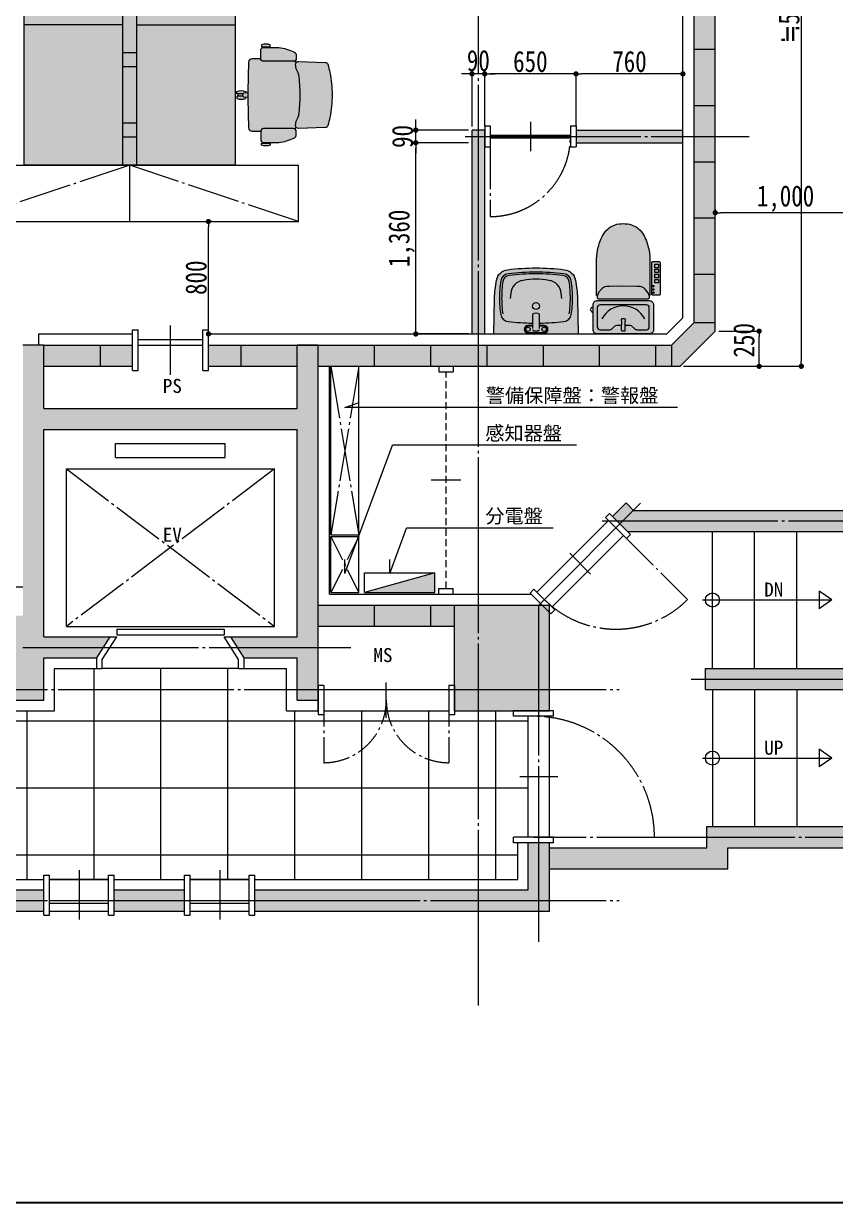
# Model space of a CAD drawing. Header units: millimetres. Extents: x 11317 to 32317, y 8490 to 23340.
# Drawn here: x 19026 to 24801, y 8490 to 16876 of the extents above; entities that cross this region are included whole.
import ezdxf

# ---------------------------------------------------------------- set-up
doc = ezdxf.new("R2010")
doc.units = ezdxf.units.MM
doc.header["$LTSCALE"] = 25
for name, pattern in [('1点鎖線07', [10.5, 7.5, -1.125, 0.75, -1.125]), ('1点鎖線15', [18, 15, -1.125, 0.75, -1.125]), ('JIS_08_50', [53, 50, -1.125, 0.75, -1.125]), ('破線2.00', [3, 2, -1])]:
    doc.linetypes.add(name, pattern=pattern)
doc.layers.add('サイズ', color=6, linetype='Continuous', plot=False)
for name, color, linetype, lineweight in [('基準線', 1, 'JIS_08_50', 9), ('壁', 4, 'Continuous', 13), ('室名', 2, 'Continuous', 9), ('家具', 6, 'Continuous', 9), ('建具', 2, 'Continuous', 9), ('文字', 2, 'Continuous', 9), ('見下げ', 3, 'Continuous', 9), ('設備', 8, 'Continuous', 9), ('間仕切', 2, 'Continuous', 9), ('雑', 6, 'Continuous', 9)]:
    doc.layers.add(name, color=color, linetype=linetype, lineweight=lineweight)
doc.styles.get("Standard").update_dxf_attribs({"font": 'MS Mincho.ttf', "width": 0.8})
doc.styles.add('ゴシック', font='MS Gothic.ttf')
doc.dimstyles.new('1-50', dxfattribs={"dimscale": 50, "dimtxt": 3, "dimasz": 0.75, "dimexe": 0, "dimexo": 0.5, "dimgap": 0.25, "dimtad": 1, "dimdec": 0, "dimdsep": 46, "dimlunit": 6, "dimtxsty": 'ゴシック', "dimblk1": 'DOT', "dimblk2": 'DOT', "dimsah": 1, "dimcen": 0.75, "dimadec": 0, "dimazin": 0, "dimtfac": 1, "dimtdec": 0, "dimtmove": 2, "dimatfit": 3, "dimldrblk": 'DOT', "dimfxl": 0, "dimtolj": 1, "dimtzin": 0, "dimlwd": 5, "dimlwe": 5, "dimarcsym": 0})

# ---------------------------------------------------------------- blocks, each defined once
blk = doc.blocks.new('*U14')
at = {"color": 0, "linetype": 'ByBlock', "lineweight": -2}
for points in [[(0, 600, -0.047458), (160.1, 584.2, -0.020178), (218.1, 569.5, -0.319451), (232.2, 551.2), (238.4, 361.1, -0.417291), (218.8, 340.4, -0.151809), (156.7, 358.2, 0.113964), (144.1, 362.9, 0.028395), (0, 373, 0.028395), (-144.1, 362.9, 0.113964), (-156.7, 358.2, -0.151809), (-218.8, 340.4, -0.417291), (-238.4, 361.1), (-232.2, 551.2, -0.319451), (-218.1, 569.5, -0.020178), (-160.1, 584.2, -0.047458)], [(-279.2, 345.2), (-259.4, 345.2, -0.414214), (-239.4, 325.2), (-239.4, 111.7, -0.414214), (-259.4, 91.7), (-317.7, 91.7, -0.371125), (-337.5, 108.7), (-337.5, 221, -0.087014), (-306.1, 328.5, -0.285598)], [(279.2, 345.2), (259.4, 345.2, 0.414214), (239.4, 325.2), (239.4, 111.7, 0.414214), (259.4, 91.7), (317.7, 91.7, 0.371125), (337.5, 108.7), (337.5, 221, 0.087014), (306.1, 328.5, 0.285598)]]:
    blk.add_lwpolyline(points, format="xyb", close=True, dxfattribs=at)
for points in [[(-231.6, 345.5, 0.036161), (-241.8, 334.8)], [(231.6, 345.5, -0.036161), (241.8, 334.8)], [(-337.5, 160.1), (-357.7, 160.1, 0.132155), (-357.7, 97.5), (-343.1, 97.5), (-343.1, 160.1)], [(-258.2, 91.8, -0.002949), (-257, 30.8, 0.426675), (-233.1, 3.9), (-26.8, 0), (26.8, 0), (233.1, 3.9, 0.426675), (257, 30.8, -0.002949), (258.2, 91.8)], [(337.5, 160.1), (357.7, 160.1, -0.132155), (357.7, 97.5), (343.1, 97.5), (343.1, 160.1)], [(-14.5, 0), (-12.9, -29.8, 0.271847), (0, -36.8, 0.271847), (12.9, -29.8), (14.5, 0)], [(-8.5, -34.4), (-8.5, -77.2), (-25, -77.2, -0.186325), (-25, -15), (-13.7, -15)], [(8.5, -34.4), (8.5, -77.2), (25, -77.2, 0.186325), (25, -15), (13.7, -15)]]:
    blk.add_lwpolyline(points, format="xyb", dxfattribs=at)
for points in [[(-337.2, 107.3), (-343.1, 107.3)], [(337.2, 107.3), (343.1, 107.3)], [(-8.5, -70.1), (8.5, -70.1)]]:
    blk.add_lwpolyline(points, dxfattribs=at)
blk = doc.blocks.new('*U3')
at = {"color": 0, "linetype": 'ByBlock', "lineweight": -2}
for points in [[(30, 215), (207.2, 215, -0.414214), (237.2, 185), (237.2, -185, -0.414214), (207.2, -215), (30, -215, -0.414214), (0, -185), (0, 185, -0.414214)], [(340.2, 0), (337.9, 97.3), (336.8, 120, 0.211916), (318.5, 156.2), (294.8, 175.6, 0.125119), (281.4, 181.9), (272.5, 183.6), (272.5, 189.5), (533, 189.5, -0.07041), (616.3, 177.7, -0.083469), (715.8, 137.3), (727.9, 127.6, -0.167569), (780.5, 45.1), (782.9, 28.8, -0.072319), (782.9, -28.8), (780.5, -45.1, -0.167569), (727.9, -127.6), (715.8, -137.3, -0.083469), (616.3, -177.7, -0.07041), (533, -189.5), (272.5, -189.5), (272.5, -183.6), (281.4, -181.9, 0.125119), (294.8, -175.6), (318.5, -156.2, 0.211916), (336.8, -120), (337.9, -97.3)], [(88.7, 11.2), (93.7, 12.4), (104.3, 12.4, -0.414214), (109.3, 7.4), (109.3, -7.4, -0.414214), (104.3, -12.4), (93.7, -12.4), (88.7, -11.2), (66.4, -11.2, -0.069336), (65.2, -11.9), (25.3, -11.9, -0.414214), (20.5, -7.1), (20.5, 7.1, -0.414214), (25.3, 11.9), (65.2, 11.9, -0.069336), (66.4, 11.2)]]:
    blk.add_lwpolyline(points, format="xyb", close=True, dxfattribs=at)
for points in [[(61.5, -11.9), (61.5, -47.2, -0.196533), (55.8, -61.2), (35.7, -81.6, 0.196533), (30, -95.6), (30, -165, 0.414214), (50, -185), (187.2, -185, 0.414214), (207.2, -165), (207.2, 165, 0.414214), (187.2, 185), (50, 185, 0.414214), (30, 165), (30, 95.6, 0.196533), (35.7, 81.6), (55.8, 61.2, -0.196533), (61.5, 47.2), (61.5, 11.9)], [(191.4, 215), (191.4, 220.3, 0.228779), (183.2, 229.4, 0.253275), (173.6, 234.8, 0.253275), (163.9, 229.4, 0.228779), (155.8, 220.3), (155.8, 215)], [(272.5, -183.6), (257.9, -183.6, -0.414214), (247.9, -173.6), (247.9, 173.6, -0.414214), (257.9, 183.6), (272.5, 183.6)], [(108.4, -152.2, 0.60107), (108.4, 152.2)]]:
    blk.add_lwpolyline(points, format="xyb", dxfattribs=at)
blk.add_lwpolyline([(509.3, -261.1), (281, -261.1, -0.414214), (276, -256.1), (276, -208.7, -0.414214), (281, -203.7), (509.3, -203.7, -0.414214), (514.3, -208.7), (514.3, -256.1, -0.414214)], format="xyb", close=True)
for points in [[(363.1, -224.4), (388.1, -224.4), (388.1, -249.8), (363.1, -249.8)], [(399.9, -224.4), (424.9, -224.4), (424.9, -249.8), (399.9, -249.8)], [(436.1, -224.4), (461.1, -224.4), (461.1, -249.8), (436.1, -249.8)], [(471.5, -224.4), (496.5, -224.4), (496.5, -249.8), (471.5, -249.8)]]:
    blk.add_lwpolyline(points, close=True, dxfattribs=at)
for centre in [(294, -214.2), (317, -214.2), (339.9, -214.2)]:
    blk.add_circle(centre, 5.07, dxfattribs=at)
blk = doc.blocks.new('洗面台（CAD素材.com）7')
at = {"color": 0, "linetype": 'ByBlock', "lineweight": -2}
for points in [[(300, 0), (295, -252.2, -0.035911), (280.5, -382, -0.337668), (201.4, -457.2, -0.032566), (0, -469.7, -0.032566), (-201.4, -457.2, -0.337668), (-280.5, -382, -0.035911), (-295, -252.2), (-300, 0)], [(-25.7, -76.8, 0.029953), (-198, -89.1, 0.337378), (-250.8, -139, 0.039754), (-260, -252.2, 0.035961), (-250.8, -377.4, 0.337378), (-198, -427.4, 0.032641), (0, -439.7, 0.032641), (198, -427.4, 0.337378), (250.8, -377.4, 0.035961), (260, -252.2, 0.039754), (250.8, -139, 0.337378), (198, -89.1, 0.0301), (24.3, -76.8)], [(24.3, -60.7), (55.9, -60.7, 1), (55.9, -5), (-57.3, -5, 1), (-57.3, -60.7), (-25.7, -60.7)], [(24.3, -55.7), (55.9, -55.7, 1), (55.9, -10), (-57.3, -10, 1), (-57.3, -55.7), (-25.7, -55.7)], [(24.3, -29.2, 0.313867), (-25.7, -29.2)], [(-25.7, -39.2), (-25.7, -141.7, 0.244755), (24.3, -141.7), (24.3, -39.2)], [(-235.9, -142.3, 0.03919), (-244.3, -252.2, 0.035348), (-235.9, -374.2, 0.338904), (-191.7, -416, 0.032122), (0, -427.7, 0.032122), (191.7, -416, 0.338904), (235.9, -374.2, 0.035348), (244.3, -252.2, 0.03919), (235.9, -142.3)], [(-182.7, -252.2), (-179.9, -287.1, 0.367025), (-91.2, -381.3, 0.033515), (-0.7, -389.7, 0.033703), (91.2, -381.3, 0.367069), (179.9, -287.1), (182.7, -252.2)]]:
    blk.add_lwpolyline(points, format="xyb", dxfattribs=at)
for centre, radius in [((-57.3, -32.9), 15), ((55.9, -32.9), 15), ((0, -198.4), 25)]:
    blk.add_circle(centre, radius, dxfattribs=at)
blk = doc.blocks.new('_Dot')
at = {"color": 0, "linetype": 'ByBlock', "lineweight": -2}
blk.add_line((-0.5, 0), (-1, 0), dxfattribs=at)
at = {"color": 0, "linetype": 'ByBlock', "const_width": 0.5}
blk.add_lwpolyline([(-0.25, 0, 1), (0.25, 0, 1)], format="xyb", close=True, dxfattribs=at)
blk = doc.blocks.new('*D37')
at = {"layer": 'Defpoints', "color": 0, "transparency": 16777216}
for p in [(23945.6, 19493.1), (23945.6, 14438.1), (24558, 14438.1)]:
    blk.add_point(p, dxfattribs=at)
at = {"layer": '文字', "color": 0, "lineweight": 5, "transparency": 16777216}
for p, q in [((23970.6, 19493.1), (24558, 19493.1)), ((24558, 19455.6), (24558, 14475.6)), ((23970.6, 14438.1), (24558, 14438.1))]:
    blk.add_line(p, q, dxfattribs=at)
at = {"layer": '文字', "color": 0, "lineweight": 5, "transparency": 16777216, "xscale": 37.5, "yscale": 37.5, "zscale": 37.5}
for p, rotation in [((24558, 19493.1), 90), ((24558, 14438.1), 270)]:
    blk.add_blockref('_Dot', p, dxfattribs=dict(at, rotation=rotation))
at = {"layer": '文字', "color": 0, "transparency": 16777216, "insert": (24470.5, 16965.6), "char_height": 150, "attachment_point": 5, "rotation": 90}
blk.add_mtext('\\A1;≒5070', dxfattribs=at)
blk = doc.blocks.new('デスク３')
at = {"color": 0, "linetype": 'ByBlock', "lineweight": -2}
blk.add_lwpolyline([(1500, -2000), (0, -2000), (0, 0), (1500, 0)], close=True, dxfattribs=at)
for points in [[(700, -2000), (700, 0)], [(800, -2000), (800, 0)], [(800, -100), (700, -100)], [(800, -200), (700, -200)], [(800, -600), (700, -600)], [(800, -700), (700, -700)], [(700, -1000), (0, -1000)], [(800, -1000), (1500, -1000)], [(800, -1200), (700, -1200)], [(800, -1300), (700, -1300)], [(800, -1700), (700, -1700)], [(800, -1800), (700, -1800)]]:
    blk.add_lwpolyline(points, dxfattribs=at)
blk = doc.blocks.new('*D51')
at = {"layer": 'Defpoints', "color": 0, "transparency": 16777216}
for p in [(23945.6, 15530.6), (23945.6, 15530.6), (24945.6, 15530.6)]:
    blk.add_point(p, dxfattribs=at)
at = {"layer": '文字', "color": 0, "lineweight": 5, "transparency": 16777216}
for p, q in [((23945.6, 15555.6), (23945.6, 15530.6)), ((24908.1, 15530.6), (23983.1, 15530.6)), ((24945.6, 15505.6), (24945.6, 15530.6))]:
    blk.add_line(p, q, dxfattribs=at)
at = {"layer": '文字', "color": 0, "lineweight": 5, "transparency": 16777216, "xscale": 37.5, "yscale": 37.5, "zscale": 37.5, "rotation": 180}
blk.add_blockref('_Dot', (23945.6, 15530.6), dxfattribs=at)
at = {"layer": '文字', "color": 0, "lineweight": 5, "transparency": 16777216, "xscale": 37.5, "yscale": 37.5, "zscale": 37.5}
blk.add_blockref('_Dot', (24945.6, 15530.6), dxfattribs=at)
at = {"layer": '文字', "color": 0, "transparency": 16777216, "insert": (24445.6, 15630.9), "char_height": 150, "attachment_point": 5}
blk.add_mtext('\\A1;1,000', dxfattribs=at)
blk = doc.blocks.new('*D52')
at = {"layer": 'Defpoints', "color": 0, "transparency": 16777216}
for p in [(22955.6, 16518.1), (22955.6, 16118.1), (23715.6, 16118.1)]:
    blk.add_point(p, dxfattribs=at)
at = {"layer": '文字', "color": 0, "lineweight": 5, "transparency": 16777216}
for p, q in [((22955.6, 16143.1), (22955.6, 16518.1)), ((23678.1, 16518.1), (22993.1, 16518.1)), ((23715.6, 16143.1), (23715.6, 16518.1))]:
    blk.add_line(p, q, dxfattribs=at)
at = {"layer": '文字', "color": 0, "lineweight": 5, "transparency": 16777216, "xscale": 37.5, "yscale": 37.5, "zscale": 37.5, "rotation": 180}
blk.add_blockref('_Dot', (22955.6, 16518.1), dxfattribs=at)
at = {"layer": '文字', "color": 0, "lineweight": 5, "transparency": 16777216, "xscale": 37.5, "yscale": 37.5, "zscale": 37.5}
blk.add_blockref('_Dot', (23715.6, 16518.1), dxfattribs=at)
at = {"layer": '文字', "color": 0, "transparency": 16777216, "insert": (23335.6, 16605.6), "char_height": 150, "attachment_point": 5}
blk.add_mtext('\\A1;760', dxfattribs=at)
blk = doc.blocks.new('*D53')
at = {"layer": 'Defpoints', "color": 0, "transparency": 16777216}
for p in [(22305.6, 16518.1), (22305.6, 16118.1), (22955.6, 16118.1)]:
    blk.add_point(p, dxfattribs=at)
at = {"layer": '文字', "color": 0, "lineweight": 5, "transparency": 16777216}
for p, q in [((22305.6, 16143.1), (22305.6, 16518.1)), ((22918.1, 16518.1), (22343.1, 16518.1)), ((22955.6, 16143.1), (22955.6, 16518.1))]:
    blk.add_line(p, q, dxfattribs=at)
at = {"layer": '文字', "color": 0, "lineweight": 5, "transparency": 16777216, "xscale": 37.5, "yscale": 37.5, "zscale": 37.5, "rotation": 180}
blk.add_blockref('_Dot', (22305.6, 16518.1), dxfattribs=at)
at = {"layer": '文字', "color": 0, "lineweight": 5, "transparency": 16777216, "xscale": 37.5, "yscale": 37.5, "zscale": 37.5}
blk.add_blockref('_Dot', (22955.6, 16518.1), dxfattribs=at)
at = {"layer": '文字', "color": 0, "transparency": 16777216, "insert": (22630.6, 16605.6), "char_height": 150, "attachment_point": 5}
blk.add_mtext('\\A1;650', dxfattribs=at)
blk = doc.blocks.new('*D54')
at = {"layer": 'Defpoints', "color": 0, "transparency": 16777216}
for p in [(22215.6, 16518.1), (22215.6, 16118.1), (22305.6, 16118.1)]:
    blk.add_point(p, dxfattribs=at)
at = {"layer": '文字', "color": 0, "lineweight": 5, "transparency": 16777216}
for p, q in [((22178.1, 16518.1), (22140.6, 16518.1)), ((22215.6, 16143.1), (22215.6, 16518.1)), ((22305.6, 16518.1), (22215.6, 16518.1)), ((22305.6, 16143.1), (22305.6, 16518.1)), ((22343.1, 16518.1), (22380.6, 16518.1))]:
    blk.add_line(p, q, dxfattribs=at)
at = {"layer": '文字', "color": 0, "lineweight": 5, "transparency": 16777216, "xscale": 37.5, "yscale": 37.5, "zscale": 37.5}
blk.add_blockref('_Dot', (22215.6, 16518.1), dxfattribs=at)
at = {"layer": '文字', "color": 0, "lineweight": 5, "transparency": 16777216, "xscale": 37.5, "yscale": 37.5, "zscale": 37.5, "rotation": 180}
blk.add_blockref('_Dot', (22305.6, 16518.1), dxfattribs=at)
at = {"layer": '文字', "color": 0, "transparency": 16777216, "insert": (22260.6, 16611.9), "char_height": 150, "attachment_point": 5}
blk.add_mtext('\\A1;90', dxfattribs=at)
blk = doc.blocks.new('*D55')
at = {"layer": 'Defpoints', "color": 0, "transparency": 16777216}
for p in [(21815.6, 16028.1), (22215.6, 16028.1), (22215.6, 14668.1)]:
    blk.add_point(p, dxfattribs=at)
at = {"layer": '文字', "color": 0, "lineweight": 5, "transparency": 16777216}
for p, q in [((22190.6, 16028.1), (21815.6, 16028.1)), ((21815.6, 14705.6), (21815.6, 15990.6)), ((22190.6, 14668.1), (21815.6, 14668.1))]:
    blk.add_line(p, q, dxfattribs=at)
at = {"layer": '文字', "color": 0, "lineweight": 5, "transparency": 16777216, "xscale": 37.5, "yscale": 37.5, "zscale": 37.5}
for p, rotation in [((21815.6, 16028.1), 90), ((21815.6, 14668.1), 270)]:
    blk.add_blockref('_Dot', p, dxfattribs=dict(at, rotation=rotation))
at = {"layer": '文字', "color": 0, "transparency": 16777216, "insert": (21715.2, 15348.1), "char_height": 150, "attachment_point": 5, "rotation": 90}
blk.add_mtext('\\A1;1,360', dxfattribs=at)
blk = doc.blocks.new('*D56')
at = {"layer": 'Defpoints', "color": 0, "transparency": 16777216}
for p in [(21815.6, 16118.1), (22215.6, 16118.1), (22215.6, 16028.1)]:
    blk.add_point(p, dxfattribs=at)
at = {"layer": '文字', "color": 0, "lineweight": 5, "transparency": 16777216}
for p, q in [((21815.6, 16155.6), (21815.6, 16193.1)), ((22190.6, 16118.1), (21815.6, 16118.1)), ((21815.6, 16028.1), (21815.6, 16118.1)), ((22190.6, 16028.1), (21815.6, 16028.1)), ((21815.6, 15990.6), (21815.6, 15953.1))]:
    blk.add_line(p, q, dxfattribs=at)
at = {"layer": '文字', "color": 0, "lineweight": 5, "transparency": 16777216, "xscale": 37.5, "yscale": 37.5, "zscale": 37.5}
for p, rotation in [((21815.6, 16118.1), 270), ((21815.6, 16028.1), 90)]:
    blk.add_blockref('_Dot', p, dxfattribs=dict(at, rotation=rotation))
at = {"layer": '文字', "color": 0, "transparency": 16777216, "insert": (21721.8, 16073.1), "char_height": 150, "attachment_point": 5, "rotation": 90}
blk.add_mtext('\\A1;90', dxfattribs=at)
blk = doc.blocks.new('*D57')
at = {"layer": 'Defpoints', "color": 0, "transparency": 16777216}
for p in [(23945.6, 14688.1), (24258, 14688.1), (23695.6, 14438.1)]:
    blk.add_point(p, dxfattribs=at)
at = {"layer": '文字', "color": 0, "lineweight": 5, "transparency": 16777216}
for p, q in [((23970.6, 14688.1), (24258, 14688.1)), ((24258, 14475.6), (24258, 14650.6)), ((23720.6, 14438.1), (24258, 14438.1))]:
    blk.add_line(p, q, dxfattribs=at)
at = {"layer": '文字', "color": 0, "lineweight": 5, "transparency": 16777216, "xscale": 37.5, "yscale": 37.5, "zscale": 37.5}
for p, rotation in [((24258, 14688.1), 90), ((24258, 14438.1), 270)]:
    blk.add_blockref('_Dot', p, dxfattribs=dict(at, rotation=rotation))
at = {"layer": '文字', "color": 0, "transparency": 16777216, "insert": (24150.7, 14623.1), "char_height": 150, "attachment_point": 5, "rotation": 90}
blk.add_mtext('\\A1;250', dxfattribs=at)
blk = doc.blocks.new('*D58')
at = {"layer": 'Defpoints', "color": 0, "transparency": 16777216}
for p in [(20340.6, 15468.1), (20340.6, 15468.1), (20340.6, 14668.1)]:
    blk.add_point(p, dxfattribs=at)
at = {"layer": '文字', "color": 0, "lineweight": 5, "transparency": 16777216}
for p, q in [((20365.6, 15468.1), (20340.6, 15468.1)), ((20340.6, 14705.6), (20340.6, 15430.6)), ((20365.6, 14668.1), (20340.6, 14668.1))]:
    blk.add_line(p, q, dxfattribs=at)
at = {"layer": '文字', "color": 0, "lineweight": 5, "transparency": 16777216, "xscale": 37.5, "yscale": 37.5, "zscale": 37.5}
for p, rotation in [((20340.6, 15468.1), 90), ((20340.6, 14668.1), 270)]:
    blk.add_blockref('_Dot', p, dxfattribs=dict(at, rotation=rotation))
at = {"layer": '文字', "color": 0, "transparency": 16777216, "insert": (20253.1, 15068.1), "char_height": 150, "attachment_point": 5, "rotation": 90}
blk.add_mtext('\\A1;800', dxfattribs=at)

msp = doc.modelspace()

# ---------------------------------------------------------------- hatches: boundary and pattern name
at = {"layer": '壁', "transparency": 33554559}
h = msp.add_hatch(color=256, dxfattribs=at)
h.dxf.hatch_style = 1
h.paths.add_polyline_path([(19170.6, 21213.1), (19800.6, 21213.1), (19800.6, 21363.1), (18490.6, 21363.1), (18490.6, 21213.1), (18570.6, 21213.1), (18570.6, 20688.1), (19170.6, 20688.1)])
h.paths.add_polyline_path([(26395.6, 13918.1), (26245.6, 13918.1), (26245.6, 13863.1), (25620.6, 13863.1), (25620.6, 13413.1), (23364.8, 13413.1), (23311.8, 13466.2), (23214.8, 13369.2), (23320.8, 13263.1), (26120.6, 13263.1), (26120.6, 13713.1), (26395.6, 13713.1)])
h = msp.add_hatch(color=256, dxfattribs=at)
h.dxf.hatch_style = 1
h.paths.add_polyline_path([(18570.6, 12663.1), (18570.6, 12213.1), (18330.6, 12213.1), (18330.6, 12063.1), (19170.6, 12063.1), (19170.6, 12363.1), (19545.6, 12363.1), (19640.6, 12513.1), (19170.6, 12513.1), (19170.6, 13988.1), (20970.6, 13988.1), (20970.6, 12513.1), (20500.6, 12513.1), (20595.6, 12363.1), (20970.6, 12363.1), (20970.6, 12063.1), (21120.6, 12063.1), (21120.6, 14588.1), (20970.6, 14588.1), (20970.6, 14138.1), (19170.6, 14138.1), (19170.6, 14588.1), (19020.6, 14588.1), (19020.6, 12663.1)])
h = msp.add_hatch(color=256, dxfattribs=at)
h.dxf.hatch_style = 1
h.paths.add_polyline_path([(26550.6, 13263.1), (26550.6, 11163.1), (23885.6, 11163.1), (23885.6, 11013.1), (22765.6, 11013.1), (22765.6, 10863.1), (24035.6, 10863.1), (24035.6, 11013.1), (26700.6, 11013.1), (26700.6, 13413.1), (26120.6, 13413.1), (26120.6, 13263.1)])
h.paths.add_polyline_path([(22615.6, 10713.1), (20670.6, 10713.1), (20670.6, 10563.1), (22765.6, 10563.1), (22765.6, 11048.1), (22615.6, 11048.1)])
h.paths.add_polyline_path([(19670.6, 10713.1), (19670.6, 10563.1), (20170.6, 10563.1), (20170.6, 10713.1)])
h = msp.add_hatch(color=256, dxfattribs=at)
h.dxf.hatch_style = 1
h.paths.add_polyline_path([(22090.6, 11988.1), (22765.6, 11988.1), (22765.6, 12738.1), (22090.6, 12738.1)])
h.paths.add_polyline_path([(19170.6, 10563.1), (19170.6, 10713.1), (17145.6, 10713.1), (17145.6, 10998.1), (16995.6, 10998.1), (16995.6, 10563.1)])
h.paths.add_polyline_path([(16245.6, 12213.1), (16245.6, 12338.1), (16095.6, 12338.1), (16095.6, 12063.1), (16995.6, 12063.1), (16995.6, 11938.1), (17145.6, 11938.1), (17145.6, 12063.1), (17450.6, 12063.1), (17450.6, 12213.1)])
h = msp.add_hatch(color=256, dxfattribs=at)
h.dxf.hatch_style = 1
h.paths.add_polyline_path([(25775.6, 12138.1), (25775.6, 12288.1), (23875.6, 12288.1), (23875.6, 12138.1)])
at = {"layer": '家具', "transparency": 33554483}
h = msp.add_hatch(color=256, dxfattribs=at)
h.dxf.hatch_style = 1
h.paths.add_polyline_path([(20530.6, 17868.1), (19030.6, 17868.1), (19030.6, 15868.1), (20530.6, 15868.1)])
h = msp.add_hatch(color=256, dxfattribs=at)
h.dxf.hatch_style = 1
h.paths.add_polyline_path([(20718.1, 16725.9, -0.132155), (20780.7, 16725.9), (20780.7, 16711.3), (20718.1, 16711.3)])
h.paths.add_polyline_path([(20727.9, 16711.3), (20780.7, 16711.3), (20780.7, 16705.6), (20729.3, 16705.6, 0.018643), (20727.9, 16705.4)])
h.paths.add_polyline_path([(20712.3, 16685.9, -0.371125), (20729.3, 16705.6), (20841.6, 16705.6, -0.087014), (20949.1, 16674.2, -0.285598), (20965.8, 16647.3), (20965.8, 16627.5, -0.414214), (20945.8, 16607.5), (20732.3, 16607.5, -0.414214), (20712.3, 16627.5)])
h.paths.add_polyline_path([(20624.5, 16601.2, -0.426675), (20651.4, 16625.1, 0.002949), (20712.3, 16626.4, 0.397284), (20732.3, 16607.5), (20945.8, 16607.5, 0.125689), (20955.4, 16610, -0.036161), (20966, 16599.8, 0.177664), (20961, 16587, 0.151809), (20978.8, 16524.9, -0.113964), (20983.5, 16512.2, -0.028395), (20993.6, 16368.1, -0.028395), (20983.5, 16224.1, -0.113964), (20978.8, 16211.4, 0.151809), (20961, 16149.3, 0.177664), (20966, 16136.5, -0.036161), (20955.4, 16126.3, 0.125689), (20945.8, 16128.8), (20732.3, 16128.8, 0.397284), (20712.3, 16109.9, 0.002949), (20651.4, 16111.2, -0.426675), (20624.5, 16135.1), (20620.6, 16341.3), (20620.6, 16395)])
h.paths.add_polyline_path([(20543.4, 16393.2, -0.186325), (20605.6, 16393.2), (20605.6, 16381.8), (20590.8, 16381.1, 0.111974), (20586.2, 16376.6), (20543.4, 16376.6)])
h.paths.add_polyline_path([(20550.5, 16376.6), (20586.2, 16376.6, 0.15515), (20583.8, 16368.1, 0.15515), (20586.2, 16359.7), (20550.5, 16359.7)])
h.paths.add_polyline_path([(20543.4, 16359.7), (20586.2, 16359.7, 0.111974), (20590.8, 16355.2), (20605.6, 16354.4), (20605.6, 16343.1, -0.186325), (20543.4, 16343.1)])
h.paths.add_polyline_path([(20590.8, 16381.1), (20620.6, 16382.6), (20620.6, 16353.7), (20590.8, 16355.2, -0.271847), (20583.8, 16368.1, -0.271847)])
h.paths.add_polyline_path([(20712.3, 16108.8, -0.414214), (20732.3, 16128.8), (20945.8, 16128.8, -0.414214), (20965.8, 16108.8), (20965.8, 16089, -0.285598), (20949.1, 16062.1, -0.087014), (20841.6, 16030.6), (20729.3, 16030.6, -0.371125), (20712.3, 16050.4)])
h.paths.add_polyline_path([(20727.9, 16030.9, 0.018643), (20729.3, 16030.6), (20780.7, 16030.6), (20780.7, 16025), (20727.9, 16025)])
h.paths.add_polyline_path([(20718.1, 16025), (20780.7, 16025), (20780.7, 16010.4, -0.132155), (20718.1, 16010.4)])
h.paths.add_polyline_path([(20993.6, 16368.1, 0.028395), (20983.5, 16512.2, 0.113964), (20978.8, 16524.9, -0.151809), (20961, 16587, -0.417291), (20981.6, 16606.5), (21171.7, 16600.3, -0.319451), (21190.1, 16586.2, -0.020178), (21204.8, 16528.2, -0.047458), (21220.6, 16368.1, -0.047458), (21204.8, 16208.1, -0.020178), (21190.1, 16150.1, -0.321753), (21171.6, 16136), (20981.6, 16129.8, -0.417291), (20961, 16149.3, -0.151809), (20978.8, 16211.4, 0.113964), (20983.5, 16224.1, 0.028395)])
at = {"layer": '設備', "transparency": 33554483}
h = msp.add_hatch(color=256, dxfattribs=at)
h.dxf.hatch_style = 1
h.paths.add_polyline_path([(23106.7, 14905.4, 0.414214), (23076.7, 14875.4), (23076.7, 14698.1, 0.414214), (23106.7, 14668.1), (23476.7, 14668.1, 0.414214), (23506.7, 14698.1), (23506.7, 14875.4, 0.414214), (23476.7, 14905.4)])
h.paths.add_polyline_path([(23062.3, 14851.4, 0.253275), (23056.9, 14841.7, 0.253275), (23062.3, 14832.1, 0.228779), (23071.4, 14824), (23076.7, 14824), (23076.7, 14859.5), (23071.4, 14859.5, 0.228779)])
h.paths.add_polyline_path([(23164.1, 15396.1), (23154.4, 15383.9, 0.083469), (23114, 15284.4, 0.07041), (23102.2, 15201.2), (23102.2, 14940.6), (23108.1, 14940.6), (23108.1, 14926.1, 0.414214), (23118.1, 14916.1), (23465.3, 14916.1, 0.414214), (23475.3, 14926.1), (23475.3, 14940.6), (23481.2, 14940.6), (23481.2, 15201.2, 0.07041), (23469.4, 15284.4, 0.083469), (23429, 15383.9), (23419.3, 15396.1, 0.167569), (23336.8, 15448.7), (23320.5, 15451.1, 0.072319), (23262.9, 15451.1), (23246.5, 15448.7, 0.167569)])
h.paths.add_polyline_path([(23500.4, 15182.4, 0.414214), (23495.4, 15177.4), (23495.4, 14949.2, 0.414214), (23500.4, 14944.2), (23547.8, 14944.2, 0.414214), (23552.8, 14949.2), (23552.8, 15177.4, 0.414214), (23547.8, 15182.4)])
h = msp.add_hatch(color=256, dxfattribs=at)
h.dxf.hatch_style = 1
h.paths.add_polyline_path([(22951.2, 15050.2, 0.337668), (22872.1, 15125.3, 0.032566), (22670.7, 15137.9, 0.032566), (22469.3, 15125.3, 0.337668), (22390.3, 15050.2, 0.035911), (22375.7, 14920.4), (22370.7, 14668.1), (22970.7, 14668.1), (22965.7, 14920.4, 0.035911)])
at = {"layer": '設備'}
h = msp.add_hatch(color=256, dxfattribs=at)
h.dxf.hatch_style = 1
h.paths.add_polyline_path([(21450.6, 12828.1), (21950.6, 12828.1), (21950.6, 12968.1)])
at = {"layer": '間仕切', "transparency": 33554508}
h = msp.add_hatch(color=256, dxfattribs=at)
h.dxf.hatch_style = 1
h.paths.add_polyline_path([(21120.6, 14588.1), (21120.6, 14438.1), (23695.6, 14438.1), (23945.6, 14688.1), (23945.6, 19493.1), (17045.6, 19493.1), (17045.6, 18543.1), (16245.6, 18543.1), (16245.6, 18393.1), (17195.6, 18393.1), (17195.6, 19343.1), (23795.6, 19343.1), (23795.6, 14750.3), (23633.4, 14588.1)])
h = msp.add_hatch(color=256, dxfattribs=at)
h.dxf.hatch_style = 1
h.paths.add_polyline_path([(22305.6, 16118.1), (22215.6, 16118.1), (22215.6, 14669.4), (22305.6, 14669.4)])
h = msp.add_hatch(color=256, dxfattribs=at)
h.dxf.hatch_style = 1
h.paths.add_polyline_path([(23715.6, 16118.1), (22955.6, 16118.1), (22955.6, 16028.1), (23715.6, 16028.1)])
h = msp.add_hatch(color=256, dxfattribs=at)
h.dxf.hatch_style = 1
h.paths.add_polyline_path([(19170.6, 14588.1), (19170.6, 14438.1), (19800.6, 14438.1), (19800.6, 14588.1)])
h.paths.add_polyline_path([(20970.6, 14438.1), (20970.6, 14588.1), (20340.6, 14588.1), (20340.6, 14438.1)])
h = msp.add_hatch(color=256, dxfattribs=at)
h.dxf.hatch_style = 1
h.paths.add_polyline_path([(22090.6, 12738.1), (21120.6, 12738.1), (21120.6, 12588.1), (22090.6, 12588.1)])
at = {"layer": '雑'}
h = msp.add_hatch(dxfattribs=at)
h.set_pattern_fill('NET', color=256, scale=150)
h.set_pattern_definition([(0, (0, -466.8), (0, 476.25), []), (90, (0, -466.8), (-476.25, 3e-14), [])])
h.paths.add_polyline_path([(19670.6, 10818.1), (19670.6, 10788.1), (20170.6, 10788.1), (20170.6, 10818.1), (20210.6, 10818.1), (20210.6, 10788.1), (20630.6, 10788.1), (20630.6, 10818.1), (20670.6, 10818.1), (20670.6, 10788.1), (22540.6, 10788.1), (22540.6, 11048.1), (22510.6, 11048.1), (22510.6, 11088.1), (22615.6, 11088.1), (22615.6, 11948.1), (22510.6, 11948.1), (22510.6, 11988.1), (22090.6, 11988.1), (22090.6, 11958.1), (22050.6, 11958.1), (22050.6, 11988.1), (21180.6, 11988.1), (21180.6, 11958.1), (21140.6, 11958.1), (21140.6, 11988.1), (20915.6, 11988.1), (20915.6, 12288.1), (20565.6, 12288.1), (19595.6, 12288.1), (19245.6, 12288.1), (19245.6, 11988.1), (18330.6, 11988.1), (18330.6, 11958.1), (18290.6, 11958.1), (18290.6, 12063.1), (17490.6, 12063.1), (17490.6, 11958.1), (17450.6, 11958.1), (17450.6, 11988.1), (17220.6, 11988.1), (17220.6, 11938.1), (17250.6, 11938.1), (17250.6, 11898.1), (17145.6, 11898.1), (17145.6, 11038.1), (17250.6, 11038.1), (17250.6, 10998.1), (17220.6, 10998.1), (17220.6, 10788.1), (19170.6, 10788.1), (19170.6, 10818.1), (19210.6, 10818.1), (19210.6, 10788.1), (19630.6, 10788.1), (19630.6, 10818.1)])
h.paths.add_polyline_path([(16245.6, 13213.1), (16245.6, 12378.1), (16275.6, 12378.1), (16275.6, 12338.1), (16245.6, 12338.1), (16245.6, 12213.1), (17450.6, 12213.1), (17450.6, 12243.1), (17490.6, 12243.1), (17490.6, 12213.1), (18290.6, 12213.1), (18290.6, 12243.1), (18330.6, 12243.1), (18330.6, 12213.1), (18570.6, 12213.1), (18570.6, 12663.1), (19020.6, 12663.1), (19020.6, 13213.1)])

# ---------------------------------------------------------------- linework, layer by layer
at = {"layer": 'サイズ'}
msp.add_lwpolyline([(11317.4, 8490), (32317.4, 8490), (32317.4, 23340), (11317.4, 23340)], close=True, dxfattribs=at)
at = {"layer": '基準線'}
for p, q in [((22260.6, 9890.6), (22260.6, 21963.1)), ((22165.9, 16073.1), (24187.1, 16073.1)), ((22690.3, 12738.1), (23415.1, 13463.6)), ((23141.1, 13338.1), (27700.6, 13338.1)), ((22690.6, 10343.4), (22690.6, 12738.1)), ((19020.6, 12438.1), (21352.8, 12438.1)), ((23775.6, 12213.1), (25875.6, 12213.1)), ((13970.6, 12138.1), (23261.5, 12138.1)), ((23261.5, 11088.1), (27700.6, 11088.1)), ((13970.6, 10638.1), (23261.5, 10638.1))]:
    msp.add_line(p, q, dxfattribs=at)
at = {"layer": '壁'}
for p, q in [((19170.6, 14588.1), (19020.6, 14588.1)), ((19170.6, 14138.1), (19170.6, 14588.1)), ((21120.6, 14588.1), (20970.6, 14588.1)), ((20970.6, 14138.1), (20970.6, 14588.1)), ((21120.6, 11988.1), (21120.6, 14588.1)), ((21200.6, 12818.1), (21200.6, 14438.1)), ((19170.6, 14138.1), (20970.6, 14138.1)), ((19170.6, 13988.1), (20970.6, 13988.1)), ((19170.6, 12513.1), (19170.6, 13988.1)), ((20970.6, 12513.1), (20970.6, 13988.1)), ((23214.8, 13369.2), (23311.8, 13466.2)), ((23364.8, 13413.1), (23311.8, 13466.2)), ((22677.5, 12831.6), (23186.5, 13340.9)), ((23364.8, 13413.1), (25620.6, 13413.1)), ((23320.8, 13263.1), (26550.6, 13263.1)), ((22783.6, 12725.6), (23292.6, 13234.9)), ((21200.6, 12818.1), (22634.5, 12818.1)), ((21120.6, 12738.1), (22765.6, 12738.1)), ((22090.6, 11988.1), (22090.6, 12738.1)), ((22765.6, 11988.1), (22765.6, 12738.1)), ((19170.6, 12513.1), (19687.9, 12513.1)), ((20453.2, 12513.1), (20970.6, 12513.1)), ((19170.6, 12063.1), (19170.6, 12363.1)), ((19170.6, 12363.1), (19545.6, 12363.1)), ((20595.6, 12363.1), (20970.6, 12363.1)), ((20970.6, 12063.1), (20970.6, 12363.1)), ((19245.6, 12288.1), (19585.6, 12288.1)), ((19245.6, 11988.1), (19245.6, 12288.1)), ((20555.6, 12288.1), (20895.6, 12288.1)), ((20895.6, 11988.1), (20895.6, 12288.1)), ((23875.6, 12288.1), (25775.6, 12288.1)), ((23875.6, 12138.1), (23875.6, 12288.1)), ((21160.6, 12138.1), (22050.6, 12138.1)), ((23875.6, 12138.1), (25775.6, 12138.1)), ((18330.6, 12063.1), (19170.6, 12063.1)), ((20970.6, 12063.1), (21120.6, 12063.1)), ((18330.6, 11988.1), (19245.6, 11988.1)), ((20895.6, 11988.1), (21120.6, 11988.1)), ((21160.6, 11988.1), (22050.6, 11988.1)), ((22090.6, 11988.1), (22765.6, 11988.1)), ((22615.6, 11088.1), (22615.6, 11948.1)), ((22765.6, 11088.1), (22765.6, 11948.1)), ((23885.6, 11163.1), (26550.6, 11163.1)), ((23885.6, 11013.1), (23885.6, 11163.1)), ((22540.6, 10788.1), (22540.6, 11048.1)), ((22615.6, 10713.1), (22615.6, 11048.1)), ((22765.6, 10563.1), (22765.6, 11048.1)), ((22765.6, 11013.1), (23885.6, 11013.1)), ((24035.6, 11013.1), (26700.6, 11013.1)), ((24035.6, 10863.1), (24035.6, 11013.1)), ((22765.6, 10863.1), (24035.6, 10863.1)), ((17220.6, 10788.1), (19170.6, 10788.1)), ((19210.6, 10788.1), (19630.6, 10788.1)), ((19670.6, 10788.1), (20170.6, 10788.1)), ((20210.6, 10788.1), (20630.6, 10788.1)), ((20670.6, 10788.1), (22540.6, 10788.1)), ((17145.6, 10713.1), (19170.6, 10713.1)), ((19670.6, 10713.1), (20170.6, 10713.1)), ((20670.6, 10713.1), (22615.6, 10713.1)), ((16995.6, 10563.1), (19170.6, 10563.1)), ((19210.6, 10563.1), (19630.6, 10563.1)), ((19670.6, 10563.1), (20170.6, 10563.1)), ((20210.6, 10563.1), (20630.6, 10563.1)), ((20670.6, 10563.1), (22765.6, 10563.1))]:
    msp.add_line(p, q, dxfattribs=at)
at = {"layer": '室名'}
for p, q in [((21311, 14144.4), (21404.8, 14179.2)), ((23677.1, 14144.4), (21311, 14144.4)), ((21311, 12964.2), (21649.2, 13876)), ((22957.7, 13876), (21649.2, 13876)), ((21630.2, 12964.2), (21749.9, 13286.9)), ((22791.7, 13286.9), (21749.9, 13286.9)), ((21311, 12964.2), (21311, 13064.2)), ((21630.2, 12964.2), (21630.2, 13064.2))]:
    msp.add_line(p, q, dxfattribs=at)
at = {"layer": '家具'}
for p, q in [((18580.6, 15868.1), (19780.6, 15868.1)), ((19780.6, 15468.1), (19780.6, 15868.1)), ((19780.6, 15868.1), (20980.6, 15868.1)), ((19780.6, 15468.1), (19780.6, 15868.1)), ((20980.6, 15468.1), (20980.6, 15868.1)), ((18580.6, 15468.1), (19780.6, 15468.1)), ((19780.6, 15468.1), (20980.6, 15468.1))]:
    msp.add_line(p, q, dxfattribs=at)
at = {"layer": '家具', "linetype": '1点鎖線15'}
for p, q in [((19780.6, 15868.1), (18580.6, 15468.1)), ((20980.6, 15468.1), (19780.6, 15868.1))]:
    msp.add_line(p, q, dxfattribs=at)
at = {"layer": '建具'}
for p, q in [((22305.6, 16148.1), (22305.6, 15998.1)), ((22305.6, 16148.1), (22345.6, 16148.1)), ((22345.6, 16148.1), (22345.6, 15998.1)), ((22630.6, 16178.1), (22630.6, 15968.1)), ((22915.6, 16148.1), (22915.6, 15998.1)), ((22915.6, 16148.1), (22955.6, 16148.1)), ((22955.6, 16148.1), (22955.6, 15998.1)), ((22345.6, 16083.1), (22915.6, 16083.1)), ((22345.6, 16063.1), (22915.6, 16063.1)), ((22305.6, 15998.1), (22345.6, 15998.1)), ((22915.6, 15998.1), (22955.6, 15998.1)), ((19800.6, 14408.1), (19800.6, 14698.1)), ((19800.6, 14698.1), (19840.6, 14698.1)), ((19840.6, 14408.1), (19840.6, 14698.1)), ((20070.6, 14378.1), (20070.6, 14728.1)), ((20300.6, 14408.1), (20300.6, 14698.1)), ((20300.6, 14698.1), (20340.6, 14698.1)), ((20340.6, 14408.1), (20340.6, 14698.1)), ((19840.6, 14628.1), (20300.6, 14628.1)), ((19840.6, 14588.1), (20300.6, 14588.1)), ((21980.6, 14438.1), (21980.6, 14398.1)), ((22080.6, 14438.1), (22080.6, 14398.1)), ((19800.6, 14408.1), (19840.6, 14408.1)), ((20300.6, 14408.1), (20340.6, 14408.1)), ((21980.6, 14398.1), (22080.6, 14398.1)), ((22135.6, 13628.1), (21925.6, 13628.1)), ((23165.3, 13362.1), (23193.6, 13390.4)), ((23313.8, 13213.7), (23165.3, 13362.1)), ((23342.1, 13241.9), (23193.6, 13390.4)), ((23313.8, 13213.7), (23342.1, 13241.9)), ((23059.3, 12959), (22910.8, 13107.5)), ((21980.6, 12858.1), (22080.6, 12858.1)), ((21980.6, 12818.1), (21980.6, 12858.1)), ((22080.6, 12818.1), (22080.6, 12858.1)), ((22628, 12824.6), (22656.3, 12852.8)), ((22804.8, 12704.4), (22656.3, 12852.8)), ((22776.5, 12676.1), (22628, 12824.6)), ((22776.5, 12676.1), (22804.8, 12704.4)), ((19545.6, 12363.1), (19640.6, 12513.1)), ((19585.6, 12351.5), (19687.9, 12513.1)), ((19687.9, 12568.1), (20453.2, 12568.1)), ((19687.9, 12568.1), (19687.9, 12528.1)), ((19687.9, 12528.1), (20453.2, 12528.1)), ((20453.2, 12568.1), (20453.2, 12528.1)), ((20555.6, 12351.5), (20453.2, 12513.1)), ((20595.6, 12363.1), (20500.6, 12513.1)), ((19545.6, 12288.1), (19545.6, 12363.1)), ((19585.6, 12288.1), (19585.6, 12351.5)), ((20555.6, 12288.1), (20555.6, 12351.5)), ((20595.6, 12288.1), (20595.6, 12363.1)), ((21120.6, 12168.1), (21120.6, 11958.1)), ((21160.6, 12168.1), (21120.6, 12168.1)), ((21160.6, 12168.1), (21160.6, 11958.1)), ((21605.6, 11938.1), (21605.6, 12188.1)), ((22050.6, 12168.1), (22050.6, 11958.1)), ((22090.6, 12168.1), (22050.6, 12168.1)), ((22090.6, 12168.1), (22090.6, 11958.1)), ((21160.6, 11958.1), (21120.6, 11958.1)), ((22090.6, 11958.1), (22050.6, 11958.1)), ((22795.6, 11988.1), (22510.6, 11988.1)), ((22510.6, 11948.1), (22510.6, 11988.1)), ((22795.6, 11948.1), (22510.6, 11948.1)), ((22795.6, 11948.1), (22795.6, 11988.1)), ((22825.6, 11518.1), (22555.6, 11518.1)), ((22795.6, 11088.1), (22510.6, 11088.1)), ((22510.6, 11048.1), (22510.6, 11088.1)), ((22795.6, 11048.1), (22795.6, 11088.1)), ((22795.6, 11048.1), (22510.6, 11048.1)), ((19170.6, 10533.1), (19170.6, 10818.1)), ((19170.6, 10818.1), (19210.6, 10818.1)), ((19210.6, 10533.1), (19210.6, 10818.1)), ((19420.6, 10853.1), (19420.6, 10503.1)), ((19630.6, 10533.1), (19630.6, 10818.1)), ((19630.6, 10818.1), (19670.6, 10818.1)), ((19670.6, 10533.1), (19670.6, 10818.1)), ((20170.6, 10533.1), (20170.6, 10818.1)), ((20170.6, 10818.1), (20210.6, 10818.1)), ((20210.6, 10533.1), (20210.6, 10818.1)), ((20420.6, 10853.1), (20420.6, 10503.1)), ((20630.6, 10533.1), (20630.6, 10818.1)), ((20630.6, 10818.1), (20670.6, 10818.1)), ((20670.6, 10533.1), (20670.6, 10818.1)), ((19210.6, 10638.1), (19630.6, 10638.1)), ((19210.6, 10618.1), (19630.6, 10618.1)), ((20210.6, 10638.1), (20630.6, 10638.1)), ((20210.6, 10618.1), (20630.6, 10618.1)), ((19170.6, 10533.1), (19210.6, 10533.1)), ((19630.6, 10533.1), (19670.6, 10533.1)), ((20170.6, 10533.1), (20210.6, 10533.1)), ((20630.6, 10533.1), (20670.6, 10533.1))]:
    msp.add_line(p, q, dxfattribs=at)
at = {"layer": '建具', "linetype": '1点鎖線15'}
for p, q in [((22345.6, 16073.1), (22345.6, 15503.1)), ((23239.6, 13287.9), (23749, 12778.9)), ((22653.1, 11088.1), (23513.1, 11088.1))]:
    msp.add_line(p, q, dxfattribs=at)
at = {"layer": '建具', "linetype": '破線2.00'}
msp.add_line((22030.6, 12858.1), (22030.6, 14398.1), dxfattribs=at)
at = {"layer": '建具', "linetype": '1点鎖線07'}
for p, q in [((21160.6, 12063.1), (21160.6, 11618.1)), ((22050.6, 12063.1), (22050.6, 11618.1))]:
    msp.add_line(p, q, dxfattribs=at)
at = {"layer": '建具', "linetype": '1点鎖線15'}
for centre, radius, start, end in [((22345.6, 16073.1), 570, 270, 0), ((23239.6, 13287.9), 720, 225.02474, 315.02474), ((22653.1, 11088.1), 860, 0, 90)]:
    msp.add_arc(centre, radius, start, end, dxfattribs=at)
at = {"layer": '建具', "linetype": '1点鎖線07'}
for centre, start, end in [((21160.6, 12063.1), 270, 0), ((22050.6, 12063.1), 180, 270)]:
    msp.add_arc(centre, 445, start, end, dxfattribs=at)
at = {"layer": '見下げ'}
for p, q in [((23925.6, 12288.1), (23925.6, 13263.1)), ((24225.6, 12288.1), (24225.6, 13263.1)), ((24525.6, 12288.1), (24525.6, 13263.1)), ((24775.6, 12775.6), (24685.6, 12838.8)), ((24685.6, 12838.8), (24685.6, 12712.5)), ((23855.6, 12775.6), (24775.6, 12775.6)), ((24775.6, 12775.6), (24685.6, 12712.5)), ((20555.6, 12288.1), (19585.6, 12288.1)), ((23925.6, 12138.1), (23925.6, 11163.1)), ((24225.6, 12138.1), (24225.6, 11163.1)), ((24525.6, 12138.1), (24525.6, 11163.1)), ((24775.6, 11650.6), (24685.6, 11713.8)), ((24685.6, 11713.8), (24685.6, 11587.5)), ((23855.6, 11650.6), (24775.6, 11650.6)), ((24775.6, 11650.6), (24685.6, 11587.5)), ((19630.6, 10788.1), (19210.6, 10788.1)), ((20630.6, 10788.1), (20210.6, 10788.1)), ((19210.6, 10563.1), (19630.6, 10563.1)), ((20210.6, 10563.1), (20630.6, 10563.1))]:
    msp.add_line(p, q, dxfattribs=at)
for centre in [(23925.6, 12775.6), (23925.6, 11650.6)]:
    msp.add_circle(centre, 50, dxfattribs=at)
at = {"layer": '設備'}
for p, q in [((21210.6, 13238.1), (21210.6, 14438.1)), ((21210.6, 14438.1), (21410.6, 14438.1)), ((21410.6, 13238.1), (21410.6, 14438.1)), ((19680.6, 13888.1), (20460.6, 13888.1)), ((19680.6, 13788.1), (19680.6, 13888.1)), ((20460.6, 13788.1), (20460.6, 13888.1)), ((19680.6, 13788.1), (20460.6, 13788.1)), ((19330.6, 13708.1), (20810.6, 13708.1)), ((19330.6, 12588.1), (19330.6, 13708.1)), ((20810.6, 12588.1), (20810.6, 13708.1)), ((21210.6, 13238.1), (21410.6, 13238.1)), ((21210.6, 13228.1), (21410.6, 13228.1)), ((21210.6, 12828.1), (21210.6, 13228.1)), ((21410.6, 12828.1), (21410.6, 13228.1)), ((21450.6, 12828.1), (21450.6, 12968.1)), ((21450.6, 12968.1), (21950.6, 12968.1)), ((21950.6, 12968.1), (21450.6, 12828.1)), ((21950.6, 12828.1), (21950.6, 12968.1)), ((21210.6, 12828.1), (21410.6, 12828.1)), ((21450.6, 12828.1), (21950.6, 12828.1)), ((19330.6, 12588.1), (20810.6, 12588.1))]:
    msp.add_line(p, q, dxfattribs=at)
at = {"layer": '設備', "linetype": '1点鎖線15'}
for p, q in [((21210.6, 14438.1), (21410.6, 13238.1)), ((21410.6, 14438.1), (21210.6, 13238.1)), ((19330.6, 13708.1), (20810.6, 12588.1)), ((20810.6, 13708.1), (19330.6, 12588.1))]:
    msp.add_line(p, q, dxfattribs=at)
at = {"layer": '設備', "linetype": '1点鎖線07'}
for p, q in [((21210.6, 13228.1), (21410.6, 12828.1)), ((21410.6, 13228.1), (21210.6, 12828.1))]:
    msp.add_line(p, q, dxfattribs=at)
at = {"layer": '間仕切'}
for p, q in [((23945.6, 14688.1), (23945.6, 19493.1)), ((23715.6, 14783.4), (23715.6, 19343.1)), ((23795.6, 14750.3), (23795.6, 19343.1)), ((23795.6, 16693.1), (23945.6, 16693.1)), ((23795.6, 16293.1), (23945.6, 16293.1)), ((22215.6, 14668.1), (22215.6, 16118.1)), ((22305.6, 16118.1), (22215.6, 16118.1)), ((22305.6, 14668.1), (22305.6, 16118.1)), ((22955.6, 16118.1), (23715.6, 16118.1)), ((22955.6, 16028.1), (23715.6, 16028.1)), ((23795.6, 15893.1), (23945.6, 15893.1)), ((23795.6, 15493.1), (23945.6, 15493.1)), ((23795.6, 15093.1), (23945.6, 15093.1)), ((23715.6, 14783.4), (23600.3, 14668.1)), ((20340.6, 14553.1), (20340.6, 14678.1)), ((23795.6, 14750.3), (23633.4, 14588.1)), ((23945.6, 14688.1), (23695.6, 14438.1)), ((23795.6, 14750.3), (23945.6, 14750.3)), ((19130.6, 14668.1), (19800.6, 14668.1)), ((19130.6, 14668.1), (19130.6, 14588.1)), ((20340.6, 14668.1), (23600.3, 14668.1)), ((19170.6, 14588.1), (19800.6, 14588.1)), ((19570.6, 14588.1), (19570.6, 14438.1)), ((19840.6, 14588.1), (20300.6, 14588.1)), ((20340.6, 14588.1), (23633.4, 14588.1)), ((20570.6, 14588.1), (20570.6, 14438.1)), ((21520.6, 14588.1), (21520.6, 14438.1)), ((21920.6, 14588.1), (21920.6, 14438.1)), ((22320.6, 14588.1), (22320.6, 14438.1)), ((22720.6, 14588.1), (22720.6, 14438.1)), ((23120.6, 14588.1), (23120.6, 14438.1)), ((23520.6, 14588.1), (23520.6, 14438.1)), ((23633.4, 14588.1), (23633.4, 14438.1)), ((19170.6, 14438.1), (19800.6, 14438.1)), ((20340.6, 14438.1), (20970.6, 14438.1)), ((21120.6, 14438.1), (23695.6, 14438.1)), ((21520.6, 12738.1), (21520.6, 12588.1)), ((21920.6, 12738.1), (21920.6, 12588.1)), ((22090.6, 12588.1), (21120.6, 12588.1))]:
    msp.add_line(p, q, dxfattribs=at)

# ---------------------------------------------------------------- block references
at = {"layer": '家具'}
msp.add_blockref('デスク３', (19030.6, 17868.1), dxfattribs=at)
at = {"layer": '家具', "rotation": 270}
msp.add_blockref('*U14', (20620.6, 16368.1), dxfattribs=at)
at = {"layer": '設備'}
for name, p, rotation in [('*U3', (23291.7, 14668.1), 90), ('洗面台（CAD素材.com）7', (22670.7, 14668.1), 180)]:
    msp.add_blockref(name, p, dxfattribs=dict(at, rotation=rotation))

# ---------------------------------------------------------------- texts
at = {"layer": '室名'}
for s, p in [('PS', (20015.7, 14248.4)), ('警備保障盤：警報盤', (22313.7, 14180.3)), ('感知器盤', (22310, 13911.9)), ('分電盤', (22310, 13322.8)), ('EV', (20015.7, 13189.7)), ('DN', (24294, 12800)), ('MS', (21513.9, 12333.5)), ('UP', (24294, 11675))]:
    msp.add_text(s, height=100, dxfattribs=at).set_placement(p)

# ---------------------------------------------------------------- dimensions: what is measured, and where the dimension line sits
at = {"layer": '文字'}
dim = msp.add_linear_dim(base=(24558, 14438.1), p1=(23945.6, 19493.1), p2=(23945.6, 14438.1), angle=90, text='≒5070', dimstyle='1-50', override={"dimtxsty": 'Standard'}, dxfattribs=at)
dim.commit()
dim.dimension.update_dxf_attribs({"geometry": '*D37', "text_midpoint": (24470.5, 16965.6)})
for base, p1, p2, picture, middle in [((22215.6, 16518.1), (22305.6, 16118.1), (22215.6, 16118.1), '*D54', (22260.6, 16611.9)), ((22305.6, 16518.1), (22955.6, 16118.1), (22305.6, 16118.1), '*D53', (22630.6, 16605.6)), ((22955.6, 16518.1), (23715.6, 16118.1), (22955.6, 16118.1), '*D52', (23335.6, 16605.6)), ((23945.6, 15530.6), (24945.6, 15530.6), (23945.6, 15530.6), '*D51', (24445.6, 15630.9))]:
    dim = msp.add_linear_dim(base=base, p1=p1, p2=p2, dimstyle='1-50', override={"dimtxsty": 'Standard'}, dxfattribs=at)
    dim.commit()
    dim.dimension.update_dxf_attribs({"geometry": picture, "text_midpoint": middle})
for base, p1, p2, picture, middle in [((21815.6, 16118.1), (22215.6, 16028.1), (22215.6, 16118.1), '*D56', (21721.8, 16073.1)), ((21815.6, 16028.1), (22215.6, 14668.1), (22215.6, 16028.1), '*D55', (21715.2, 15348.1)), ((20340.6, 15468.1), (20340.6, 14668.1), (20340.6, 15468.1), '*D58', (20253.1, 15068.1))]:
    dim = msp.add_linear_dim(base=base, p1=p1, p2=p2, angle=90, dimstyle='1-50', override={"dimtxsty": 'Standard'}, dxfattribs=at)
    dim.commit()
    dim.dimension.update_dxf_attribs({"geometry": picture, "text_midpoint": middle})
dim = msp.add_linear_dim(base=(24258, 14688.1), p1=(23695.6, 14438.1), p2=(23945.6, 14688.1), angle=90, dimstyle='1-50', override={"dimtxsty": 'Standard'}, dxfattribs=at)
dim.commit()
dim.dimension.update_dxf_attribs({"geometry": '*D57', "text_midpoint": (24150.7, 14623.1), "dimtype": 160})

doc.saveas('drawing.dxf')
